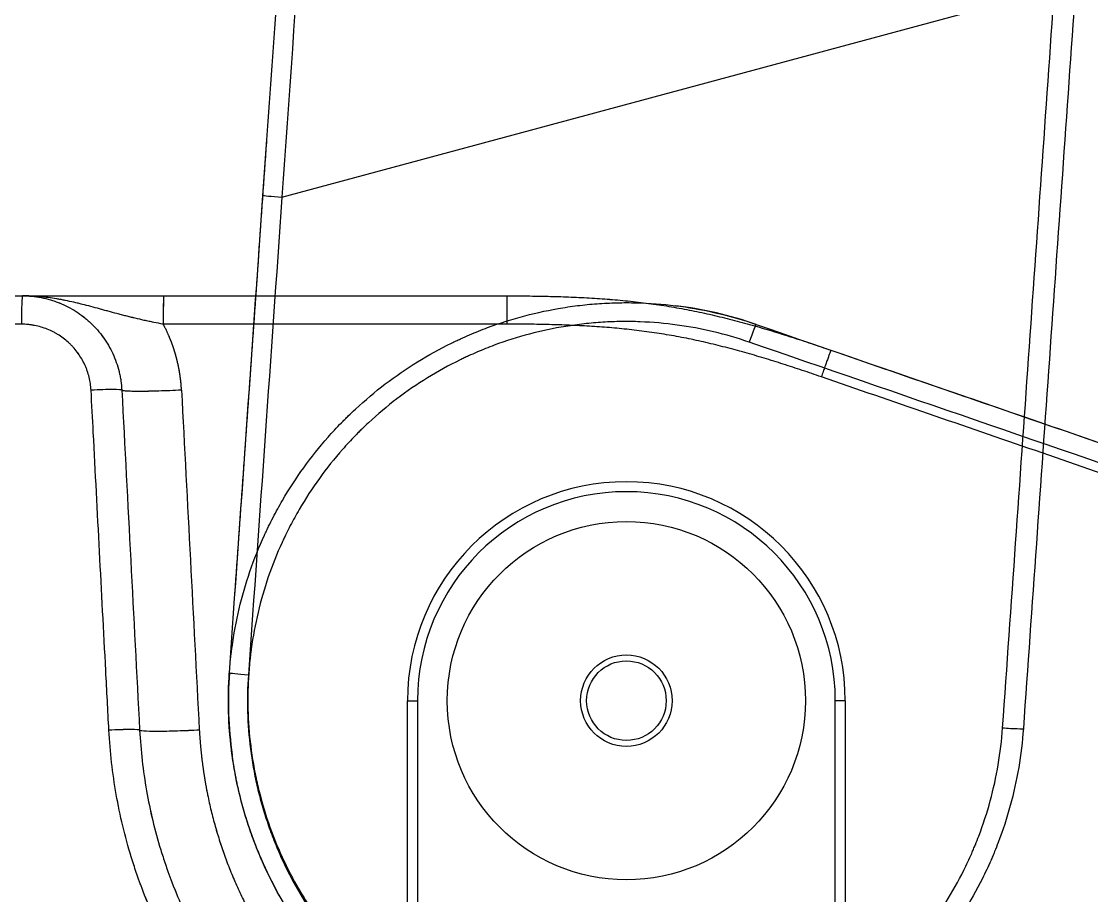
# Model space of a CAD drawing. Extents: x 2759 to 9191, y -64 to 2464.
# Drawn here: x 6748.7 to 6802.4, y 748.8 to 792.7 of the extents above; entities that cross this region are included whole.
import ezdxf

# ---------------------------------------------------------------- set-up
doc = ezdxf.new("R2010")
doc.units = 0
doc.header["$LTSCALE"] = 20
doc.header["$MEASUREMENT"] = 0
doc.linetypes.add('CENTER', pattern=[2, 1.25, -0.25, 0.25, -0.25])
doc.layers.get('0').update_dxf_attribs({"linetype": 'CONTINUOUS'})

# ---------------------------------------------------------------- blocks, each defined once
blk = doc.blocks.new('A$C28204321')
at = {"color": 7, "linetype": 'Continuous'}
blk.add_line((48.929, 104.833), (48.994, 64.615), dxfattribs=at)
blk.add_arc((20.011, 94.66), 20, 70.9749, 82.8394, dxfattribs=at)
for centre, major_axis, ratio, start_param, end_param in [((26.204, 112.622), (0.326, 0.945), 0.030299, 0, 1.5284), ((48.937, 104.784), (0.326, 0.945), 0.023743, 0, 1.526138), ((13.817, 76.698), (-0.326, -0.945), 0.033936, 4.671245, 6.283185)]:
    blk.add_ellipse(centre, major_axis=major_axis, ratio=ratio, start_param=start_param, end_param=end_param, dxfattribs=at)
for points, knots in [([(13.491, 75.752), (12.866, 75.968), (12.258, 76.212), (11.071, 76.757), (10.493, 77.057), (9.368, 77.714), (8.821, 78.07), (8.157, 78.551), (7.959, 78.698), (7.763, 78.848), (7.633, 78.95), (7.568, 79.001), (7.247, 79.259), (6.995, 79.471), (6.26, 80.122), (5.793, 80.578), (4.908, 81.533), (4.489, 82.031), (3.896, 82.81), (3.704, 83.076), (3.425, 83.482), (3.334, 83.618), (3.154, 83.894), (3.066, 84.034), (2.634, 84.735), (2.319, 85.309), (1.748, 86.481), (1.492, 87.079), (1.038, 88.3), (0.84, 88.922), (0.631, 89.716), (0.591, 89.876), (0.533, 90.116), (0.515, 90.197), (0.479, 90.357), (0.391, 90.76), (0.316, 91.163), (0.16, 92.132), (0.017, 93.427), (0, 94.73), (0.035, 95.71), (0.055, 96.037), (0.097, 96.528), (0.113, 96.692), (0.141, 96.938), (0.15, 97.02), (0.17, 97.184), (0.181, 97.266), (0.28, 97.999), (0.4, 98.642), (0.701, 99.91), (0.882, 100.536), (1.305, 101.769), (1.548, 102.377), (1.855, 103.05), (1.89, 103.125), (1.961, 103.274), (1.996, 103.349), (2.105, 103.571), (2.327, 104.013), (2.564, 104.444), (3.058, 105.291), (3.768, 106.384), (4.583, 107.404), (5.233, 108.141), (5.456, 108.381), (5.744, 108.677), (5.802, 108.735), (5.918, 108.852), (5.977, 108.91), (6.154, 109.083), (6.273, 109.197), (6.875, 109.756), (7.375, 110.177), (8.413, 110.967), (8.95, 111.336), (10.061, 112.022), (10.635, 112.339), (11.302, 112.665), (11.377, 112.701), (11.526, 112.771), (11.75, 112.876), (11.976, 112.976), (12.429, 113.17), (12.733, 113.292), (13.652, 113.633), (14.273, 113.83), (15.533, 114.163), (16.172, 114.299), (17.144, 114.456), (17.47, 114.501), (17.962, 114.555), (18.127, 114.572), (18.456, 114.6), (18.62, 114.612), (19.114, 114.643), (19.444, 114.655), (19.939, 114.661), (20.105, 114.66), (20.434, 114.656), (20.599, 114.652), (21.42, 114.621), (22.071, 114.564), (23.364, 114.388), (24.004, 114.268), (25.275, 113.966), (25.906, 113.783), (26.53, 113.568)], [0, 0, 0, 0, 0.03125, 0.03125, 0.0625, 0.0625, 0.09375, 0.09375, 0.101563, 0.105469, 0.105469, 0.109375, 0.109375, 0.125, 0.125, 0.15625, 0.15625, 0.1875, 0.1875, 0.203125, 0.203125, 0.210938, 0.210938, 0.21875, 0.21875, 0.25, 0.25, 0.28125, 0.28125, 0.3125, 0.3125, 0.320313, 0.320313, 0.324219, 0.324219, 0.328125, 0.34375, 0.34375, 0.375, 0.40625, 0.40625, 0.421875, 0.421875, 0.429688, 0.429688, 0.433594, 0.433594, 0.4375, 0.4375, 0.46875, 0.46875, 0.5, 0.5, 0.53125, 0.53125, 0.535156, 0.535156, 0.539063, 0.539063, 0.546875, 0.5625, 0.5625, 0.59375, 0.625, 0.625, 0.640625, 0.640625, 0.644531, 0.644531, 0.648438, 0.648438, 0.65625, 0.65625, 0.6875, 0.6875, 0.71875, 0.71875, 0.75, 0.75, 0.753906, 0.753906, 0.757813, 0.765625, 0.765625, 0.78125, 0.78125, 0.8125, 0.8125, 0.84375, 0.84375, 0.859375, 0.859375, 0.867188, 0.867188, 0.875, 0.875, 0.890625, 0.890625, 0.898437, 0.898437, 0.90625, 0.90625, 0.9375, 0.9375, 0.96875, 0.96875, 1, 1, 1, 1]), ([(26.189, 112.672), (25.596, 112.877), (24.997, 113.05), (23.789, 113.338), (23.18, 113.451), (21.953, 113.619), (21.334, 113.673), (20.553, 113.702), (20.397, 113.706), (20.084, 113.71), (19.927, 113.71), (19.456, 113.705), (19.143, 113.693), (18.673, 113.665), (18.517, 113.653), (18.204, 113.626), (18.048, 113.611), (17.58, 113.559), (17.27, 113.516), (16.347, 113.367), (15.74, 113.238), (14.542, 112.922), (13.952, 112.735), (13.078, 112.41), (12.789, 112.295), (12.359, 112.11), (12.145, 112.015), (11.932, 111.916), (11.79, 111.849), (11.719, 111.815), (11.085, 111.505), (10.539, 111.204), (9.484, 110.553), (8.973, 110.202), (7.987, 109.452), (7.512, 109.052), (6.94, 108.52), (6.826, 108.412), (6.658, 108.248), (6.602, 108.193), (6.491, 108.082), (6.216, 107.803), (5.951, 107.517), (5.333, 106.817), (4.559, 105.849), (3.883, 104.81), (3.414, 104.005), (3.263, 103.732), (3.048, 103.316), (2.977, 103.176), (2.874, 102.965), (2.84, 102.894), (2.773, 102.752), (2.74, 102.681), (2.447, 102.041), (2.217, 101.464), (1.815, 100.292), (1.642, 99.698), (1.356, 98.493), (1.242, 97.882), (1.148, 97.185), (1.138, 97.107), (1.119, 96.952), (1.109, 96.874), (1.084, 96.64), (1.068, 96.485), (1.028, 96.018), (1.01, 95.707), (0.976, 94.776), (0.992, 93.538), (1.128, 92.307), (1.276, 91.387), (1.333, 91.08), (1.414, 90.698), (1.431, 90.622), (1.466, 90.469), (1.483, 90.392), (1.538, 90.164), (1.576, 90.012), (1.775, 89.258), (1.963, 88.666), (2.394, 87.507), (2.638, 86.939), (3.181, 85.825), (3.481, 85.28), (3.891, 84.614), (3.975, 84.482), (4.146, 84.219), (4.406, 83.83), (4.68, 83.452), (5.243, 82.712), (5.642, 82.238), (6.483, 81.332), (6.927, 80.899), (7.626, 80.28), (7.864, 80.079), (8.17, 79.834), (8.232, 79.785), (8.355, 79.689), (8.541, 79.545), (8.729, 79.406), (9.361, 78.949), (9.881, 78.611), (10.95, 77.987), (11.499, 77.702), (12.626, 77.185), (13.205, 76.952), (13.798, 76.748)], [0, 0, 0, 0, 0.03125, 0.03125, 0.0625, 0.0625, 0.09375, 0.09375, 0.101562, 0.101562, 0.109375, 0.109375, 0.125, 0.125, 0.132812, 0.132812, 0.140625, 0.140625, 0.15625, 0.15625, 0.1875, 0.1875, 0.21875, 0.21875, 0.234375, 0.234375, 0.242187, 0.246094, 0.246094, 0.25, 0.25, 0.28125, 0.28125, 0.3125, 0.3125, 0.34375, 0.34375, 0.351562, 0.351562, 0.355469, 0.355469, 0.359375, 0.375, 0.375, 0.40625, 0.4375, 0.4375, 0.453125, 0.453125, 0.460937, 0.460937, 0.464844, 0.464844, 0.46875, 0.46875, 0.5, 0.5, 0.53125, 0.53125, 0.5625, 0.5625, 0.566406, 0.566406, 0.570312, 0.570312, 0.578125, 0.578125, 0.59375, 0.59375, 0.625, 0.65625, 0.65625, 0.671875, 0.671875, 0.675781, 0.675781, 0.679688, 0.679688, 0.6875, 0.6875, 0.71875, 0.71875, 0.75, 0.75, 0.78125, 0.78125, 0.789063, 0.789063, 0.796875, 0.8125, 0.8125, 0.84375, 0.84375, 0.875, 0.875, 0.890625, 0.890625, 0.894531, 0.894531, 0.898438, 0.90625, 0.90625, 0.9375, 0.9375, 0.96875, 0.96875, 1, 1, 1, 1]), ([(30.293, 112.269), (33.879, 111.032), (37.465, 109.796), (44.636, 107.323), (48.222, 106.087), (51.807, 104.85)], [0, 0, 0, 0, 0.5, 0.5, 1, 1, 1, 1]), ([(49.263, 105.729), (58.672, 102.485), (68.082, 99.24), (82.197, 94.373), (86.902, 92.75), (96.312, 89.505), (101.018, 87.883), (110.428, 84.638), (119.839, 81.393), (129.25, 78.148), (138.661, 74.903), (143.366, 73.28), (150.424, 70.847), (152.777, 70.035), (157.483, 68.413), (159.836, 67.601), (162.189, 66.79)], [0, 0, 0, 0, 0.25, 0.25, 0.375, 0.375, 0.5, 0.5, 0.625, 0.75, 0.75, 0.875, 0.875, 0.9375, 0.9375, 1, 1, 1, 1]), ([(161.877, 65.896), (159.524, 66.707), (157.17, 67.518), (152.463, 69.14), (150.11, 69.951), (143.05, 72.384), (138.344, 74.007), (128.931, 77.252), (124.225, 78.874), (114.812, 82.12), (110.106, 83.742), (100.694, 86.987), (95.988, 88.61), (86.575, 91.855), (81.869, 93.478), (67.752, 98.345), (58.34, 101.59), (48.929, 104.833)], [0, 0, 0, 0, 0.0625, 0.0625, 0.125, 0.125, 0.25, 0.25, 0.375, 0.375, 0.5, 0.5, 0.625, 0.625, 0.75, 0.75, 1, 1, 1, 1]), ([(13.798, 76.748), (16.731, 75.737), (19.663, 74.726), (25.529, 72.704), (28.462, 71.693), (37.261, 68.66), (43.128, 66.638), (48.994, 64.615)], [0, 0, 0, 0, 0.25, 0.25, 0.5, 0.5, 1, 1, 1, 1]), ([(48.676, 63.62), (42.811, 65.642), (36.947, 67.665), (28.15, 70.698), (25.218, 71.709), (19.354, 73.731), (16.423, 74.742), (13.491, 75.752)], [0, 0, 0, 0, 0.5, 0.5, 0.75, 0.75, 1, 1, 1, 1])]:
    blk.add_open_spline(points, degree=3, knots=knots, dxfattribs=at)
for points in [[(26.53, 113.568), (34.107, 110.955), (41.685, 108.342), (49.263, 105.729)], [(48.929, 104.833), (41.348, 107.447), (33.769, 110.059), (26.189, 112.672)]]:
    blk.add_open_spline(points, degree=3, dxfattribs=at)
blk = doc.blocks.new('A$Cbce1e725')
at = {"color": 7, "linetype": 'Continuous'}
for p, q in [((82.942, 155.844), (94.66, 155.844)), ((94.66, 155.844), (94.66, 155.344)), ((94.66, 155.344), (74.853, 155.344)), ((73.508, 134.344), (94.66, 134.344)), ((94.66, 133.844), (94.66, 134.344)), ((94.66, 133.844), (82.903, 133.844))]:
    blk.add_line(p, q, dxfattribs=at)
for radius in [9, 2.3, 2]:
    blk.add_circle((94.66, 144.844), radius, dxfattribs=at)
for radius in [11, 10.5]:
    blk.add_arc((94.66, 144.844), radius, 270, 90, dxfattribs=at)
for centre, major_axis, ratio, end_param in [((113.5, 175.195), (-1.5, 0), 0.035362, 4.662398), ((110.183, 171.7), (-0.079, 1.498), 0.051545, 4.74148), ((93.099, 170.804), (-0.079, 1.498), 0.0515, 4.74061)]:
    blk.add_ellipse(centre, major_axis=major_axis, ratio=ratio, start_param=3.141593, end_param=end_param, dxfattribs=at)
for points, knots in [([(113.575, 175.248), (113.575, 180.029), (113.575, 184.808), (113.575, 191.974), (113.575, 194.362), (113.575, 199.136), (113.575, 201.522), (113.575, 203.907)], [0, 0, 0, 0, 0.5, 0.5, 0.75, 0.75, 1, 1, 1, 1]), ([(115, 203.791), (115, 201.411), (115, 199.03), (115, 194.267), (115, 191.884), (115, 184.734), (115, 179.965), (115, 175.195)], [0, 0, 0, 0, 0.25, 0.25, 0.5, 0.5, 1, 1, 1, 1]), ([(110.258, 171.747), (110.37, 171.753), (110.48, 171.764), (110.699, 171.797), (110.915, 171.84), (111.127, 171.903), (111.284, 171.958), (111.336, 171.977), (111.413, 172.009), (111.439, 172.02), (111.49, 172.042), (111.617, 172.099), (111.838, 172.213), (112.115, 172.393), (112.289, 172.531), (112.394, 172.622), (112.415, 172.641), (112.456, 172.678), (112.517, 172.736), (112.575, 172.795), (112.69, 172.915), (112.833, 173.082), (112.961, 173.262), (113.051, 173.402), (113.08, 173.449), (113.121, 173.522), (113.135, 173.546), (113.162, 173.595), (113.227, 173.718), (113.33, 173.945), (113.438, 174.258), (113.49, 174.473), (113.522, 174.637), (113.531, 174.692), (113.547, 174.803), (113.554, 174.858), (113.57, 175.025), (113.575, 175.136), (113.575, 175.248)], [0, 0, 0, 0, 0.0625, 0.0625, 0.125, 0.1875, 0.1875, 0.21875, 0.21875, 0.234375, 0.234375, 0.25, 0.3125, 0.375, 0.4375, 0.4375, 0.453125, 0.453125, 0.46875, 0.5, 0.5, 0.5625, 0.625, 0.625, 0.65625, 0.65625, 0.671875, 0.671875, 0.6875, 0.75, 0.8125, 0.875, 0.875, 0.90625, 0.90625, 0.9375, 0.9375, 1, 1, 1, 1]), ([(115, 175.195), (115, 175.035), (114.992, 174.877), (114.962, 174.563), (114.918, 174.251), (114.844, 173.945), (114.777, 173.717), (114.753, 173.641), (114.714, 173.528), (114.701, 173.49), (114.673, 173.416), (114.659, 173.379), (114.585, 173.195), (114.454, 172.907), (114.298, 172.635), (114.128, 172.369), (114.036, 172.24), (113.914, 172.083), (113.889, 172.052), (113.838, 171.99), (113.762, 171.899), (113.682, 171.811), (113.519, 171.639), (113.292, 171.422), (113.045, 171.226), (112.852, 171.087), (112.787, 171.043), (112.687, 170.978), (112.653, 170.957), (112.585, 170.915), (112.551, 170.894), (112.379, 170.794), (112.099, 170.649), (111.808, 170.53), (111.511, 170.426), (111.359, 170.381), (111.128, 170.323), (111.05, 170.306), (110.894, 170.275), (110.815, 170.261), (110.579, 170.226), (110.421, 170.21), (110.262, 170.202)], [0, 0, 0, 0, 0.0625, 0.0625, 0.125, 0.1875, 0.1875, 0.21875, 0.21875, 0.234375, 0.234375, 0.25, 0.25, 0.3125, 0.375, 0.375, 0.4375, 0.4375, 0.453125, 0.453125, 0.46875, 0.5, 0.5, 0.5625, 0.625, 0.625, 0.65625, 0.65625, 0.671875, 0.671875, 0.6875, 0.6875, 0.75, 0.8125, 0.8125, 0.875, 0.875, 0.90625, 0.90625, 0.9375, 0.9375, 1, 1, 1, 1]), ([(113.576, 168.118), (113.606, 168.28), (113.637, 168.44), (113.686, 168.678), (113.702, 168.757), (113.736, 168.914), (113.753, 168.993), (113.804, 169.227), (113.84, 169.382), (113.895, 169.613), (113.914, 169.69), (113.951, 169.843), (113.97, 169.92), (114.009, 170.071), (114.028, 170.146), (114.067, 170.296), (114.087, 170.371), (114.146, 170.593), (114.186, 170.74), (114.246, 170.959), (114.266, 171.032), (114.307, 171.177), (114.327, 171.249), (114.386, 171.466), (114.425, 171.61), (114.501, 171.898), (114.538, 172.041), (114.592, 172.256), (114.61, 172.327), (114.644, 172.47), (114.66, 172.542), (114.709, 172.756), (114.74, 172.899), (114.783, 173.114), (114.796, 173.185), (114.823, 173.329), (114.836, 173.4), (114.872, 173.615), (114.893, 173.759), (114.931, 174.045), (114.947, 174.189), (114.973, 174.476), (114.983, 174.619), (114.993, 174.836), (114.996, 174.908), (114.998, 175.016), (114.999, 175.052), (115, 175.107), (115, 175.125), (115, 175.152), (115, 175.161), (115, 175.175), (115, 175.179), (115, 175.184), (115, 175.185), (115, 175.185), (115, 175.186), (115, 175.186), (115, 175.188), (115, 175.189), (115, 175.193), (115, 175.195), (115, 175.197)], [0, 0, 0, 0, 0.0625, 0.0625, 0.09375, 0.09375, 0.125, 0.125, 0.1875, 0.1875, 0.21875, 0.21875, 0.25, 0.25, 0.28125, 0.28125, 0.3125, 0.3125, 0.375, 0.375, 0.40625, 0.40625, 0.4375, 0.4375, 0.5, 0.5, 0.5625, 0.5625, 0.59375, 0.59375, 0.625, 0.625, 0.6875, 0.6875, 0.71875, 0.71875, 0.75, 0.75, 0.8125, 0.8125, 0.875, 0.875, 0.9375, 0.9375, 0.96875, 0.96875, 0.984375, 0.984375, 0.992188, 0.992188, 0.996094, 0.996094, 0.998047, 0.998047, 0.998169, 0.998169, 0.998291, 0.998291, 0.998535, 0.999023, 0.999023, 1, 1, 1, 1]), ([(115, 175.197), (115, 175.195), (115, 175.194), (115, 175.192), (115, 175.191), (115, 175.19), (115, 175.19), (115, 175.19), (115, 175.189), (115, 175.189), (115, 175.188), (115, 175.188), (115, 175.183), (115, 175.179), (115, 175.168), (115, 175.161), (115, 175.139), (115, 175.124), (115, 175.08), (115, 175.05), (115, 174.962), (115, 174.903), (115, 174.725), (115, 174.606), (115, 174.364), (115, 174.242), (115, 173.994), (115, 173.868), (115, 173.612), (115, 173.481), (115, 173.217), (115, 173.082), (115, 172.876), (115, 172.807), (115, 172.667), (115, 172.597), (115, 172.383), (115, 172.239), (115, 171.946), (115, 171.797), (115, 171.494), (115, 171.34), (115, 171.026), (115, 170.867), (115, 170.622), (115, 170.499), (115, 170.373), (115, 170.289), (115, 170.247), (115, 170.036), (115, 169.866), (115, 169.523), (115, 169.35), (115, 169.002), (115, 168.826), (115, 168.473), (115, 168.294), (115, 168.115)], [0, 0, 0, 0, 0.000977, 0.000977, 0.001465, 0.001587, 0.001587, 0.001617, 0.001617, 0.001648, 0.001709, 0.001953, 0.001953, 0.003906, 0.003906, 0.007812, 0.007812, 0.015625, 0.015625, 0.03125, 0.03125, 0.0625, 0.0625, 0.125, 0.125, 0.1875, 0.1875, 0.25, 0.25, 0.3125, 0.3125, 0.375, 0.375, 0.40625, 0.40625, 0.4375, 0.4375, 0.5, 0.5, 0.5625, 0.5625, 0.625, 0.625, 0.6875, 0.6875, 0.71875, 0.734375, 0.734375, 0.75, 0.75, 0.8125, 0.8125, 0.875, 0.875, 0.9375, 0.9375, 1, 1, 1, 1]), ([(93.173, 170.851), (94.171, 170.903), (95.168, 170.955), (100.155, 171.217), (104.144, 171.426), (108.841, 171.673), (109.55, 171.71), (110.258, 171.747)], [0, 0, 0, 0, 0.175122, 0.175122, 0.875608, 0.875608, 1, 1, 1, 1]), ([(71.84, 158.011), (72.12, 158.478), (72.413, 158.935), (73.025, 159.826), (73.662, 160.695), (74.692, 161.936), (75.795, 163.112), (76.581, 163.853), (77.19, 164.393), (77.396, 164.57), (77.657, 164.788), (77.71, 164.832), (77.815, 164.918), (77.973, 165.047), (78.132, 165.173), (78.666, 165.591), (79.537, 166.231), (80.893, 167.105), (82.298, 167.894), (83.267, 168.363), (84.253, 168.803), (84.755, 169.009), (85.328, 169.225), (85.392, 169.248), (85.52, 169.295), (85.712, 169.365), (86.16, 169.521), (86.547, 169.646), (87.323, 169.884), (88.364, 170.168), (89.946, 170.498), (91.014, 170.654), (92.088, 170.777), (92.629, 170.822), (93.173, 170.851)], [0, 0, 0, 0, 0.0625, 0.0625, 0.125, 0.1875, 0.25, 0.3125, 0.3125, 0.34375, 0.34375, 0.351563, 0.351563, 0.359375, 0.375, 0.375, 0.4375, 0.5, 0.5625, 0.625, 0.625, 0.6875, 0.6875, 0.695312, 0.695312, 0.703125, 0.71875, 0.75, 0.75, 0.8125, 0.875, 0.9375, 0.9375, 1, 1, 1, 1]), ([(110.264, 167.203), (110.253, 167.398), (110.244, 167.594), (110.228, 167.979), (110.221, 168.167), (110.21, 168.529), (110.206, 168.703), (110.2, 169.029), (110.198, 169.181), (110.198, 169.459), (110.199, 169.584), (110.205, 169.803), (110.209, 169.896), (110.22, 170.046), (110.227, 170.104), (110.243, 170.181), (110.252, 170.201), (110.262, 170.202)], [0, 0, 0, 0, 0.125, 0.125, 0.25, 0.25, 0.375, 0.375, 0.5, 0.5, 0.625, 0.625, 0.75, 0.75, 0.875, 0.875, 1, 1, 1, 1]), ([(93.177, 169.306), (92.664, 169.279), (92.154, 169.237), (91.14, 169.121), (90.133, 168.975), (88.641, 168.664), (87.659, 168.396), (86.927, 168.172), (86.563, 168.054), (86.139, 167.907), (85.959, 167.842), (85.838, 167.798), (85.778, 167.775), (85.237, 167.573), (84.764, 167.379), (83.834, 166.964), (82.92, 166.522), (81.594, 165.779), (80.315, 164.955), (79.493, 164.353), (78.989, 163.959), (78.889, 163.88), (78.69, 163.719), (78.59, 163.637), (78.294, 163.391), (78.1, 163.224), (77.526, 162.715), (76.784, 162.017), (75.742, 160.908), (74.771, 159.739), (74.17, 158.919), (73.592, 158.079), (73.315, 157.648), (73.051, 157.208)], [0, 0, 0, 0, 0.0625, 0.0625, 0.125, 0.1875, 0.25, 0.25, 0.28125, 0.296875, 0.304687, 0.304687, 0.3125, 0.3125, 0.375, 0.375, 0.4375, 0.5, 0.5625, 0.625, 0.625, 0.640625, 0.640625, 0.65625, 0.65625, 0.6875, 0.6875, 0.75, 0.8125, 0.875, 0.9375, 0.9375, 1, 1, 1, 1]), ([(110.264, 167.203), (110.278, 167.203), (110.308, 167.205), (110.351, 167.207), (110.395, 167.21), (110.438, 167.213), (110.482, 167.216), (110.525, 167.22), (110.568, 167.223), (110.611, 167.227), (110.653, 167.232), (110.696, 167.236), (110.738, 167.241), (110.78, 167.245), (110.822, 167.25), (110.864, 167.256), (110.905, 167.261), (110.947, 167.267), (110.988, 167.272), (111.029, 167.278), (111.07, 167.285), (111.11, 167.291), (111.151, 167.298), (111.191, 167.304), (111.231, 167.311), (111.271, 167.319), (111.311, 167.326), (111.351, 167.333), (111.39, 167.341), (111.429, 167.349), (111.468, 167.357), (111.507, 167.365), (111.546, 167.374), (111.584, 167.382), (111.623, 167.391), (111.661, 167.399), (111.699, 167.408), (111.736, 167.418), (111.774, 167.427), (111.811, 167.436), (111.849, 167.446), (111.886, 167.456), (111.922, 167.465), (111.959, 167.475), (111.995, 167.485), (112.032, 167.496), (112.068, 167.506), (112.103, 167.516), (112.139, 167.527), (112.175, 167.538), (112.21, 167.549), (112.245, 167.56), (112.28, 167.571), (112.314, 167.582), (112.349, 167.593), (112.383, 167.605), (112.417, 167.616), (112.451, 167.628), (112.485, 167.639), (112.519, 167.651), (112.552, 167.663), (112.585, 167.675), (112.618, 167.687), (112.651, 167.699), (112.684, 167.712), (112.716, 167.724), (112.748, 167.737), (112.774, 167.747), (112.796, 167.755), (112.815, 167.763), (112.838, 167.772), (112.867, 167.784), (112.9, 167.798), (112.939, 167.814), (112.982, 167.833), (113.03, 167.853), (113.082, 167.877), (113.14, 167.903), (113.202, 167.931), (113.268, 167.963), (113.339, 167.997), (113.414, 168.034), (113.494, 168.075), (113.548, 168.103), (113.576, 168.118)], [0, 0, 0, 0, 0.012706, 0.025369, 0.037989, 0.050565, 0.063098, 0.075587, 0.088033, 0.100436, 0.112796, 0.125113, 0.137387, 0.149618, 0.161805, 0.17395, 0.186052, 0.198111, 0.210128, 0.222101, 0.234032, 0.24592, 0.257765, 0.269567, 0.281327, 0.293044, 0.304718, 0.316349, 0.327938, 0.339485, 0.350988, 0.362449, 0.373867, 0.385243, 0.396576, 0.407866, 0.419114, 0.430319, 0.441482, 0.452601, 0.463679, 0.474713, 0.485705, 0.496654, 0.507561, 0.518425, 0.529246, 0.540025, 0.550761, 0.561454, 0.572105, 0.582712, 0.593277, 0.6038, 0.61428, 0.624717, 0.635111, 0.645462, 0.655771, 0.666037, 0.67626, 0.68644, 0.696578, 0.706673, 0.716725, 0.726734, 0.7367, 0.746623, 0.75094, 0.756792, 0.764181, 0.773106, 0.783567, 0.795565, 0.809098, 0.824168, 0.840774, 0.858915, 0.878592, 0.899804, 0.922552, 0.946834, 0.97265, 1, 1, 1, 1]), ([(115, 168.114), (115, 168.115), (114.991, 168.115), (114.955, 168.115), (114.928, 168.115), (114.858, 168.115), (114.814, 168.115), (114.712, 168.115), (114.653, 168.115), (114.522, 168.116), (114.45, 168.116), (114.296, 168.116), (114.214, 168.116), (114.041, 168.116), (113.951, 168.116), (113.767, 168.116), (113.672, 168.116), (113.577, 168.116)], [0, 0, 0, 0, 0.125, 0.125, 0.25, 0.25, 0.375, 0.375, 0.5, 0.5, 0.625, 0.625, 0.75, 0.75, 0.875, 0.875, 1, 1, 1, 1]), ([(110.264, 167.203), (107.422, 167.053), (101.727, 166.754), (96.032, 166.456), (93.179, 166.306)], [0, 0, 0, 0, 0.498903, 1, 1, 1, 1]), ([(93.179, 166.306), (93.155, 166.304), (93.106, 166.302), (93.034, 166.297), (92.961, 166.293), (92.889, 166.288), (92.817, 166.283), (92.745, 166.277), (92.673, 166.272), (92.601, 166.266), (92.529, 166.26), (92.457, 166.254), (92.385, 166.248), (92.314, 166.241), (92.242, 166.234), (92.171, 166.227), (92.099, 166.22), (92.028, 166.213), (91.957, 166.205), (91.886, 166.197), (91.815, 166.189), (91.744, 166.181), (91.673, 166.172), (91.602, 166.163), (91.531, 166.155), (91.46, 166.145), (91.39, 166.136), (91.319, 166.126), (91.249, 166.117), (91.178, 166.107), (91.108, 166.096), (91.038, 166.086), (90.968, 166.075), (90.898, 166.064), (90.828, 166.053), (90.758, 166.042), (90.688, 166.03), (90.618, 166.019), (90.548, 166.007), (90.479, 165.995), (90.409, 165.982), (90.34, 165.97), (90.271, 165.957), (90.201, 165.944), (90.132, 165.931), (90.063, 165.917), (89.994, 165.903), (89.683, 165.841), (89.132, 165.718), (88.347, 165.513), (87.57, 165.277), (86.8, 165.013), (86.04, 164.72), (85.291, 164.399), (84.554, 164.05), (83.75, 163.633), (82.886, 163.136), (81.973, 162.549), (81.163, 161.97), (80.451, 161.412), (79.829, 160.887), (79.227, 160.339), (78.645, 159.768), (78.084, 159.176), (77.545, 158.564), (77.03, 157.933), (76.673, 157.461), (76.457, 157.162), (76.373, 157.045), (76.29, 156.927), (76.208, 156.809), (76.127, 156.69), (76.046, 156.57), (75.966, 156.45), (75.887, 156.33), (75.809, 156.209), (75.732, 156.088), (75.656, 155.966), (75.605, 155.885), (75.58, 155.844)], [0, 0, 0, 0, 0.003412, 0.006821, 0.010227, 0.01363, 0.01703, 0.020427, 0.023821, 0.027212, 0.030601, 0.033986, 0.037369, 0.040748, 0.044125, 0.0475, 0.050871, 0.05424, 0.057607, 0.06097, 0.064332, 0.06769, 0.071047, 0.0744, 0.077752, 0.0811, 0.084447, 0.087791, 0.091133, 0.094473, 0.09781, 0.101145, 0.104478, 0.107809, 0.111138, 0.114465, 0.11779, 0.121112, 0.124433, 0.127752, 0.131069, 0.134384, 0.137697, 0.141009, 0.144318, 0.147626, 0.150933, 0.154237, 0.192347, 0.230438, 0.268563, 0.306777, 0.345068, 0.383323, 0.421594, 0.459933, 0.510938, 0.561875, 0.612871, 0.651116, 0.689316, 0.727523, 0.765792, 0.804097, 0.842347, 0.880594, 0.91889, 0.925666, 0.932438, 0.939206, 0.945971, 0.952733, 0.959492, 0.966248, 0.973002, 0.979754, 0.986504, 0.993252, 1, 1, 1, 1]), ([(110.93, 135.046), (111.04, 135.364), (111.257, 136.001), (111.466, 136.64), (111.671, 137.28), (111.771, 137.601), (111.966, 138.245), (112.061, 138.568), (112.197, 139.054), (112.242, 139.216), (112.33, 139.541), (112.373, 139.703), (112.499, 140.192), (112.579, 140.518), (112.731, 141.173), (112.802, 141.501), (112.933, 142.16), (113.054, 142.821), (113.155, 143.486), (113.223, 143.987), (113.244, 144.154), (113.284, 144.488), (113.303, 144.655), (113.356, 145.156), (113.386, 145.491), (113.439, 146.16), (113.462, 146.495), (113.5, 147.166), (113.516, 147.501), (113.541, 148.172), (113.551, 148.508), (113.566, 149.179), (113.576, 149.851), (113.578, 150.523), (113.578, 150.859)], [0, 0, 0, 0, 0.0625, 0.125, 0.125, 0.1875, 0.1875, 0.25, 0.25, 0.28125, 0.28125, 0.3125, 0.3125, 0.375, 0.375, 0.4375, 0.4375, 0.5, 0.5625, 0.5625, 0.59375, 0.59375, 0.625, 0.625, 0.6875, 0.6875, 0.75, 0.75, 0.8125, 0.8125, 0.875, 0.875, 0.9375, 1, 1, 1, 1]), ([(115, 150.86), (115, 150.514), (114.997, 149.821), (114.987, 149.128), (114.971, 148.436), (114.961, 148.09), (114.934, 147.399), (114.918, 147.053), (114.877, 146.362), (114.854, 146.017), (114.799, 145.327), (114.767, 144.982), (114.712, 144.465), (114.693, 144.293), (114.651, 143.949), (114.629, 143.777), (114.559, 143.261), (114.507, 142.918), (114.392, 142.235), (114.33, 141.894), (114.195, 141.215), (114.122, 140.877), (113.966, 140.202), (113.884, 139.865), (113.754, 139.362), (113.71, 139.194), (113.62, 138.859), (113.574, 138.692), (113.433, 138.191), (113.336, 137.858), (113.136, 137.195), (113.032, 136.864), (112.821, 136.204), (112.605, 135.545), (112.382, 134.889), (112.269, 134.561)], [0, 0, 0, 0, 0.0625, 0.125, 0.125, 0.1875, 0.1875, 0.25, 0.25, 0.3125, 0.3125, 0.375, 0.375, 0.40625, 0.40625, 0.4375, 0.4375, 0.5, 0.5, 0.5625, 0.5625, 0.625, 0.625, 0.6875, 0.6875, 0.71875, 0.71875, 0.75, 0.75, 0.8125, 0.8125, 0.875, 0.875, 0.9375, 1, 1, 1, 1]), ([(115, 150.86), (115, 150.86), (114.991, 150.86), (114.955, 150.86), (114.928, 150.86), (114.858, 150.86), (114.815, 150.86), (114.712, 150.86), (114.653, 150.86), (114.523, 150.86), (114.451, 150.86), (114.297, 150.859), (114.214, 150.859), (114.042, 150.859), (113.952, 150.859), (113.767, 150.859), (113.673, 150.859), (113.578, 150.859)], [0, 0, 0, 0, 0.125, 0.125, 0.25, 0.25, 0.375, 0.375, 0.5, 0.5, 0.625, 0.625, 0.75, 0.75, 0.875, 0.875, 1, 1, 1, 1]), ([(103.514, 113.525), (104.75, 117.112), (105.986, 120.699), (108.458, 127.872), (109.694, 131.459), (110.93, 135.046)], [0, 0, 0, 0, 0.5, 0.5, 1, 1, 1, 1]), ([(112.269, 134.561), (112.269, 134.562), (112.261, 134.567), (112.228, 134.581), (112.203, 134.591), (112.137, 134.616), (112.097, 134.632), (112, 134.667), (111.945, 134.687), (111.822, 134.732), (111.754, 134.756), (111.609, 134.808), (111.531, 134.836), (111.368, 134.893), (111.283, 134.923), (111.109, 134.984), (111.02, 135.015), (110.93, 135.046)], [0, 0, 0, 0, 0.125, 0.125, 0.25, 0.25, 0.375, 0.375, 0.5, 0.5, 0.625, 0.625, 0.75, 0.75, 0.875, 0.875, 1, 1, 1, 1]), ([(112.269, 134.561), (111.032, 130.975), (109.796, 127.39), (107.323, 120.218), (106.087, 116.633), (104.85, 113.047)], [0, 0, 0, 0, 0.5, 0.5, 1, 1, 1, 1])]:
    blk.add_open_spline(points, degree=3, knots=knots, dxfattribs=at)
for points in [[(110.262, 170.202), (104.567, 169.903), (98.872, 169.605), (93.177, 169.306)], [(93.179, 166.306), (93.16, 166.659), (93.127, 167.421), (93.107, 168.487), (93.126, 169.176), (93.159, 169.305), (93.177, 169.306)], [(113.578, 150.859), (113.578, 156.612), (113.578, 162.364), (113.577, 168.116)], [(115, 168.115), (115, 162.363), (115, 156.612), (115, 150.86)]]:
    blk.add_open_spline(points, degree=3, dxfattribs=at)
blk = doc.blocks.new('A$C8fdb0f02')
at = {"color": 7, "linetype": 'Continuous'}
blk.add_arc((204.059, 94.662), 20, 70.9749, 82.8394, dxfattribs=at)
for centre, major_axis, ratio, start_param, end_param in [((173.708, 113.502), (0, -1.5), 0.035362, 3.141593, 4.662398), ((210.253, 112.624), (0.326, 0.945), 0.030299, 0, 1.5284), ((177.203, 110.185), (-1.498, -0.079), 0.051545, 3.141593, 4.74148), ((178.099, 93.1), (-1.498, -0.079), 0.0515, 3.141593, 4.74061)]:
    blk.add_ellipse(centre, major_axis=major_axis, ratio=ratio, start_param=start_param, end_param=end_param, dxfattribs=at)
for points, knots in [([(145.112, 115.002), (147.492, 115.002), (149.873, 115.002), (154.636, 115.002), (157.019, 115.002), (164.169, 115.002), (168.938, 115.002), (173.708, 115.002)], [0, 0, 0, 0, 0.25, 0.25, 0.5, 0.5, 1, 1, 1, 1]), ([(173.707, 115.002), (173.708, 115.002), (173.709, 115.002), (173.711, 115.002), (173.712, 115.002), (173.713, 115.002), (173.713, 115.002), (173.714, 115.002), (173.714, 115.002), (173.714, 115.002), (173.715, 115.002), (173.715, 115.002), (173.72, 115.002), (173.724, 115.002), (173.735, 115.002), (173.742, 115.002), (173.765, 115.002), (173.779, 115.002), (173.823, 115.002), (173.853, 115.002), (173.941, 115.002), (174, 115.002), (174.178, 115.002), (174.297, 115.002), (174.539, 115.002), (174.661, 115.002), (174.909, 115.002), (175.035, 115.002), (175.292, 115.002), (175.422, 115.002), (175.687, 115.002), (175.821, 115.002), (176.027, 115.002), (176.096, 115.002), (176.236, 115.002), (176.307, 115.002), (176.52, 115.002), (176.664, 115.002), (176.957, 115.002), (177.106, 115.002), (177.409, 115.002), (177.563, 115.002), (177.877, 115.002), (178.037, 115.002), (178.281, 115.002), (178.404, 115.002), (178.53, 115.002), (178.614, 115.002), (178.656, 115.002), (178.867, 115.002), (179.037, 115.002), (179.38, 115.002), (179.553, 115.002), (179.901, 115.002), (180.077, 115.002), (180.43, 115.002), (180.609, 115.002), (180.789, 115.002)], [0, 0, 0, 0, 0.000977, 0.000977, 0.001465, 0.001587, 0.001587, 0.001617, 0.001617, 0.001648, 0.001709, 0.001953, 0.001953, 0.003906, 0.003906, 0.007812, 0.007812, 0.015625, 0.015625, 0.03125, 0.03125, 0.0625, 0.0625, 0.125, 0.125, 0.1875, 0.1875, 0.25, 0.25, 0.3125, 0.3125, 0.375, 0.375, 0.40625, 0.40625, 0.4375, 0.4375, 0.5, 0.5, 0.5625, 0.5625, 0.625, 0.625, 0.6875, 0.6875, 0.71875, 0.734375, 0.734375, 0.75, 0.75, 0.8125, 0.8125, 0.875, 0.875, 0.9375, 0.9375, 1, 1, 1, 1]), ([(180.785, 113.578), (180.624, 113.608), (180.464, 113.639), (180.226, 113.687), (180.146, 113.704), (179.989, 113.737), (179.911, 113.754), (179.676, 113.806), (179.521, 113.841), (179.29, 113.896), (179.213, 113.915), (179.06, 113.953), (178.984, 113.972), (178.832, 114.01), (178.757, 114.03), (178.607, 114.069), (178.533, 114.088), (178.31, 114.148), (178.163, 114.188), (177.944, 114.248), (177.871, 114.268), (177.726, 114.308), (177.654, 114.328), (177.437, 114.388), (177.293, 114.427), (177.006, 114.503), (176.862, 114.54), (176.647, 114.594), (176.576, 114.611), (176.433, 114.645), (176.361, 114.662), (176.147, 114.711), (176.004, 114.741), (175.789, 114.784), (175.718, 114.798), (175.575, 114.825), (175.503, 114.837), (175.288, 114.873), (175.145, 114.895), (174.858, 114.932), (174.715, 114.948), (174.427, 114.974), (174.284, 114.984), (174.067, 114.995), (173.995, 114.997), (173.887, 115), (173.851, 115.001), (173.797, 115.001), (173.778, 115.001), (173.751, 115.001), (173.742, 115.002), (173.728, 115.002), (173.724, 115.002), (173.719, 115.002), (173.718, 115.002), (173.718, 115.002), (173.718, 115.002), (173.717, 115.002), (173.715, 115.002), (173.714, 115.002), (173.711, 115.002), (173.709, 115.002), (173.707, 115.002)], [0, 0, 0, 0, 0.0625, 0.0625, 0.09375, 0.09375, 0.125, 0.125, 0.1875, 0.1875, 0.21875, 0.21875, 0.25, 0.25, 0.28125, 0.28125, 0.3125, 0.3125, 0.375, 0.375, 0.40625, 0.40625, 0.4375, 0.4375, 0.5, 0.5, 0.5625, 0.5625, 0.59375, 0.59375, 0.625, 0.625, 0.6875, 0.6875, 0.71875, 0.71875, 0.75, 0.75, 0.8125, 0.8125, 0.875, 0.875, 0.9375, 0.9375, 0.96875, 0.96875, 0.984375, 0.984375, 0.992188, 0.992188, 0.996094, 0.996094, 0.998047, 0.998047, 0.998169, 0.998169, 0.998291, 0.998291, 0.998535, 0.999023, 0.999023, 1, 1, 1, 1]), ([(173.708, 115.002), (173.868, 115.002), (174.026, 114.994), (174.34, 114.964), (174.652, 114.919), (174.959, 114.845), (175.187, 114.779), (175.262, 114.755), (175.375, 114.716), (175.413, 114.702), (175.487, 114.675), (175.525, 114.66), (175.709, 114.587), (175.996, 114.456), (176.269, 114.299), (176.534, 114.129), (176.663, 114.038), (176.82, 113.915), (176.851, 113.89), (176.913, 113.84), (177.004, 113.763), (177.092, 113.684), (177.264, 113.521), (177.482, 113.293), (177.677, 113.046), (177.816, 112.854), (177.86, 112.788), (177.925, 112.688), (177.947, 112.654), (177.988, 112.587), (178.009, 112.553), (178.109, 112.381), (178.254, 112.101), (178.373, 111.809), (178.477, 111.512), (178.523, 111.361), (178.58, 111.129), (178.597, 111.051), (178.628, 110.895), (178.642, 110.817), (178.677, 110.581), (178.693, 110.423), (178.701, 110.263)], [0, 0, 0, 0, 0.0625, 0.0625, 0.125, 0.1875, 0.1875, 0.21875, 0.21875, 0.234375, 0.234375, 0.25, 0.25, 0.3125, 0.375, 0.375, 0.4375, 0.4375, 0.453125, 0.453125, 0.46875, 0.5, 0.5, 0.5625, 0.625, 0.625, 0.65625, 0.65625, 0.671875, 0.671875, 0.6875, 0.6875, 0.75, 0.8125, 0.8125, 0.875, 0.875, 0.90625, 0.90625, 0.9375, 0.9375, 1, 1, 1, 1]), ([(180.789, 115.002), (180.789, 115.002), (180.789, 114.993), (180.788, 114.957), (180.788, 114.93), (180.788, 114.86), (180.788, 114.816), (180.788, 114.714), (180.788, 114.655), (180.788, 114.524), (180.788, 114.452), (180.787, 114.298), (180.787, 114.215), (180.787, 114.043), (180.787, 113.953), (180.787, 113.768), (180.787, 113.674), (180.787, 113.579)], [0, 0, 0, 0, 0.125, 0.125, 0.25, 0.25, 0.375, 0.375, 0.5, 0.5, 0.625, 0.625, 0.75, 0.75, 0.875, 0.875, 1, 1, 1, 1]), ([(197.54, 75.754), (196.915, 75.969), (196.306, 76.214), (195.12, 76.759), (194.542, 77.059), (193.417, 77.716), (192.87, 78.072), (192.205, 78.552), (192.007, 78.699), (191.812, 78.85), (191.682, 78.952), (191.617, 79.003), (191.295, 79.261), (191.044, 79.472), (190.308, 80.124), (189.842, 80.58), (188.956, 81.534), (188.537, 82.033), (187.944, 82.812), (187.753, 83.077), (187.474, 83.483), (187.383, 83.62), (187.203, 83.896), (187.115, 84.036), (186.683, 84.737), (186.368, 85.31), (185.797, 86.482), (185.54, 87.08), (185.086, 88.301), (184.889, 88.924), (184.679, 89.718), (184.639, 89.877), (184.582, 90.118), (184.564, 90.198), (184.527, 90.359), (184.44, 90.761), (184.365, 91.164), (184.209, 92.133), (184.066, 93.429), (184.049, 94.732), (184.084, 95.712), (184.104, 96.039), (184.146, 96.53), (184.162, 96.694), (184.189, 96.94), (184.199, 97.022), (184.219, 97.185), (184.23, 97.267), (184.329, 98.001), (184.449, 98.644), (184.75, 99.912), (184.931, 100.537), (185.354, 101.771), (185.596, 102.378), (185.904, 103.052), (185.939, 103.127), (186.009, 103.276), (186.045, 103.35), (186.154, 103.573), (186.376, 104.014), (186.613, 104.445), (187.106, 105.293), (187.817, 106.386), (188.631, 107.406), (189.282, 108.142), (189.505, 108.383), (189.792, 108.678), (189.85, 108.737), (189.967, 108.854), (190.026, 108.912), (190.203, 109.085), (190.322, 109.198), (190.924, 109.758), (191.424, 110.179), (192.462, 110.969), (192.999, 111.338), (194.11, 112.023), (194.684, 112.34), (195.351, 112.666), (195.425, 112.702), (195.575, 112.773), (195.799, 112.877), (196.024, 112.977), (196.477, 113.172), (196.781, 113.293), (197.7, 113.635), (198.322, 113.832), (199.582, 114.165), (200.221, 114.301), (201.192, 114.458), (201.518, 114.502), (202.011, 114.557), (202.175, 114.573), (202.504, 114.602), (202.669, 114.614), (203.163, 114.644), (203.493, 114.656), (203.988, 114.662), (204.153, 114.662), (204.483, 114.658), (204.648, 114.654), (205.469, 114.623), (206.12, 114.566), (207.412, 114.389), (208.053, 114.27), (209.324, 113.967), (209.954, 113.784), (210.579, 113.569)], [0, 0, 0, 0, 0.03125, 0.03125, 0.0625, 0.0625, 0.09375, 0.09375, 0.101563, 0.105469, 0.105469, 0.109375, 0.109375, 0.125, 0.125, 0.15625, 0.15625, 0.1875, 0.1875, 0.203125, 0.203125, 0.210938, 0.210938, 0.21875, 0.21875, 0.25, 0.25, 0.28125, 0.28125, 0.3125, 0.3125, 0.320313, 0.320313, 0.324219, 0.324219, 0.328125, 0.34375, 0.34375, 0.375, 0.40625, 0.40625, 0.421875, 0.421875, 0.429688, 0.429688, 0.433594, 0.433594, 0.4375, 0.4375, 0.46875, 0.46875, 0.5, 0.5, 0.53125, 0.53125, 0.535156, 0.535156, 0.539063, 0.539063, 0.546875, 0.5625, 0.5625, 0.59375, 0.625, 0.625, 0.640625, 0.640625, 0.644531, 0.644531, 0.648438, 0.648438, 0.65625, 0.65625, 0.6875, 0.6875, 0.71875, 0.71875, 0.75, 0.75, 0.753906, 0.753906, 0.757813, 0.765625, 0.765625, 0.78125, 0.78125, 0.8125, 0.8125, 0.84375, 0.84375, 0.859375, 0.859375, 0.867188, 0.867188, 0.875, 0.875, 0.890625, 0.890625, 0.898437, 0.898437, 0.90625, 0.90625, 0.9375, 0.9375, 0.96875, 0.96875, 1, 1, 1, 1]), ([(198.043, 115.002), (198.043, 115.002), (198.043, 114.993), (198.043, 114.957), (198.043, 114.93), (198.043, 114.86), (198.043, 114.816), (198.043, 114.714), (198.043, 114.655), (198.044, 114.524), (198.044, 114.452), (198.044, 114.298), (198.044, 114.216), (198.044, 114.043), (198.044, 113.953), (198.044, 113.769), (198.044, 113.675), (198.044, 113.58)], [0, 0, 0, 0, 0.125, 0.125, 0.25, 0.25, 0.375, 0.375, 0.5, 0.5, 0.625, 0.625, 0.75, 0.75, 0.875, 0.875, 1, 1, 1, 1]), ([(198.043, 115.002), (198.39, 115.002), (199.082, 114.999), (199.775, 114.988), (200.467, 114.973), (200.813, 114.962), (201.504, 114.936), (201.85, 114.919), (202.541, 114.879), (202.886, 114.855), (203.576, 114.8), (203.921, 114.768), (204.438, 114.714), (204.61, 114.694), (204.955, 114.653), (205.127, 114.631), (205.642, 114.561), (205.985, 114.508), (206.668, 114.394), (207.009, 114.332), (207.688, 114.196), (208.026, 114.123), (208.701, 113.968), (209.038, 113.886), (209.541, 113.756), (209.709, 113.712), (210.044, 113.621), (210.211, 113.575), (210.712, 113.435), (211.045, 113.338), (211.708, 113.137), (212.039, 113.034), (212.699, 112.823), (213.358, 112.607), (214.014, 112.384), (214.342, 112.27)], [0, 0, 0, 0, 0.0625, 0.125, 0.125, 0.1875, 0.1875, 0.25, 0.25, 0.3125, 0.3125, 0.375, 0.375, 0.40625, 0.40625, 0.4375, 0.4375, 0.5, 0.5, 0.5625, 0.5625, 0.625, 0.625, 0.6875, 0.6875, 0.71875, 0.71875, 0.75, 0.75, 0.8125, 0.8125, 0.875, 0.875, 0.9375, 1, 1, 1, 1]), ([(177.156, 110.26), (177.15, 110.371), (177.139, 110.482), (177.106, 110.7), (177.064, 110.917), (177, 111.128), (176.945, 111.285), (176.926, 111.337), (176.894, 111.415), (176.884, 111.441), (176.861, 111.492), (176.805, 111.619), (176.69, 111.839), (176.51, 112.117), (176.373, 112.29), (176.281, 112.396), (176.262, 112.416), (176.225, 112.458), (176.168, 112.518), (176.109, 112.577), (175.988, 112.691), (175.821, 112.835), (175.641, 112.963), (175.501, 113.052), (175.454, 113.081), (175.381, 113.123), (175.357, 113.137), (175.308, 113.163), (175.185, 113.228), (174.958, 113.331), (174.646, 113.439), (174.43, 113.492), (174.266, 113.523), (174.211, 113.533), (174.1, 113.549), (174.045, 113.555), (173.879, 113.571), (173.767, 113.576), (173.655, 113.576)], [0, 0, 0, 0, 0.0625, 0.0625, 0.125, 0.1875, 0.1875, 0.21875, 0.21875, 0.234375, 0.234375, 0.25, 0.3125, 0.375, 0.4375, 0.4375, 0.453125, 0.453125, 0.46875, 0.5, 0.5, 0.5625, 0.625, 0.625, 0.65625, 0.65625, 0.671875, 0.671875, 0.6875, 0.75, 0.8125, 0.875, 0.875, 0.90625, 0.90625, 0.9375, 0.9375, 1, 1, 1, 1]), ([(181.701, 110.265), (181.7, 110.28), (181.698, 110.309), (181.696, 110.353), (181.693, 110.397), (181.69, 110.44), (181.687, 110.483), (181.683, 110.526), (181.68, 110.569), (181.676, 110.612), (181.672, 110.655), (181.667, 110.697), (181.663, 110.74), (181.658, 110.782), (181.653, 110.824), (181.648, 110.865), (181.642, 110.907), (181.637, 110.948), (181.631, 110.989), (181.625, 111.031), (181.618, 111.071), (181.612, 111.112), (181.605, 111.153), (181.599, 111.193), (181.592, 111.233), (181.585, 111.273), (181.577, 111.313), (181.57, 111.352), (181.562, 111.392), (181.554, 111.431), (181.546, 111.47), (181.538, 111.509), (181.53, 111.548), (181.521, 111.586), (181.512, 111.624), (181.504, 111.662), (181.495, 111.7), (181.486, 111.738), (181.476, 111.776), (181.467, 111.813), (181.457, 111.85), (181.448, 111.887), (181.438, 111.924), (181.428, 111.961), (181.418, 111.997), (181.408, 112.033), (181.397, 112.069), (181.387, 112.105), (181.376, 112.141), (181.365, 112.176), (181.354, 112.211), (181.344, 112.247), (181.332, 112.281), (181.321, 112.316), (181.31, 112.351), (181.299, 112.385), (181.287, 112.419), (181.275, 112.453), (181.264, 112.487), (181.252, 112.52), (181.24, 112.554), (181.228, 112.587), (181.216, 112.62), (181.204, 112.653), (181.191, 112.685), (181.179, 112.718), (181.167, 112.75), (181.156, 112.776), (181.148, 112.797), (181.14, 112.816), (181.131, 112.84), (181.119, 112.869), (181.105, 112.902), (181.089, 112.94), (181.071, 112.983), (181.05, 113.031), (181.026, 113.084), (181.001, 113.141), (180.972, 113.203), (180.941, 113.27), (180.906, 113.341), (180.869, 113.416), (180.828, 113.496), (180.8, 113.55), (180.785, 113.578)], [0, 0, 0, 0, 0.012706, 0.025369, 0.037989, 0.050565, 0.063098, 0.075587, 0.088033, 0.100436, 0.112796, 0.125113, 0.137387, 0.149618, 0.161805, 0.17395, 0.186052, 0.198111, 0.210128, 0.222101, 0.234032, 0.24592, 0.257765, 0.269567, 0.281327, 0.293044, 0.304718, 0.316349, 0.327938, 0.339485, 0.350988, 0.362449, 0.373867, 0.385243, 0.396576, 0.407866, 0.419114, 0.430319, 0.441482, 0.452601, 0.463679, 0.474713, 0.485705, 0.496654, 0.507561, 0.518425, 0.529246, 0.540025, 0.550761, 0.561454, 0.572105, 0.582712, 0.593277, 0.6038, 0.61428, 0.624717, 0.635111, 0.645462, 0.655771, 0.666037, 0.67626, 0.68644, 0.696578, 0.706673, 0.716725, 0.726734, 0.7367, 0.746623, 0.75094, 0.756792, 0.764181, 0.773106, 0.783567, 0.795565, 0.809098, 0.824168, 0.840774, 0.858915, 0.878592, 0.899804, 0.922552, 0.946834, 0.97265, 1, 1, 1, 1]), ([(210.238, 112.674), (209.645, 112.878), (209.046, 113.052), (207.838, 113.339), (207.229, 113.453), (206.001, 113.62), (205.382, 113.675), (204.602, 113.704), (204.446, 113.708), (204.132, 113.712), (203.975, 113.712), (203.505, 113.706), (203.191, 113.695), (202.722, 113.666), (202.565, 113.655), (202.253, 113.628), (202.097, 113.612), (201.629, 113.56), (201.319, 113.518), (200.396, 113.369), (199.788, 113.24), (198.591, 112.924), (198, 112.737), (197.127, 112.412), (196.838, 112.296), (196.408, 112.112), (196.193, 112.017), (195.98, 111.918), (195.838, 111.85), (195.768, 111.816), (195.134, 111.507), (194.588, 111.206), (193.532, 110.554), (193.022, 110.204), (192.036, 109.453), (191.56, 109.053), (190.988, 108.522), (190.875, 108.414), (190.707, 108.25), (190.651, 108.195), (190.54, 108.084), (190.265, 107.805), (189.999, 107.519), (189.381, 106.819), (188.607, 105.85), (187.932, 104.812), (187.462, 104.006), (187.312, 103.734), (187.096, 103.318), (187.026, 103.178), (186.923, 102.966), (186.889, 102.896), (186.822, 102.754), (186.789, 102.683), (186.496, 102.043), (186.266, 101.465), (185.863, 100.294), (185.691, 99.699), (185.405, 98.494), (185.291, 97.884), (185.196, 97.187), (185.186, 97.109), (185.167, 96.954), (185.158, 96.876), (185.132, 96.642), (185.117, 96.486), (185.077, 96.019), (185.058, 95.709), (185.025, 94.778), (185.041, 93.54), (185.177, 92.309), (185.325, 91.388), (185.382, 91.082), (185.463, 90.7), (185.48, 90.623), (185.514, 90.47), (185.532, 90.394), (185.586, 90.165), (185.624, 90.014), (185.824, 89.26), (186.012, 88.668), (186.443, 87.508), (186.687, 86.94), (187.23, 85.827), (187.53, 85.282), (187.94, 84.616), (188.024, 84.483), (188.195, 84.221), (188.455, 83.832), (188.728, 83.454), (189.292, 82.713), (189.69, 82.24), (190.532, 81.333), (190.975, 80.9), (191.674, 80.281), (191.913, 80.08), (192.219, 79.835), (192.28, 79.787), (192.404, 79.69), (192.59, 79.547), (192.778, 79.407), (193.409, 78.951), (193.93, 78.613), (194.999, 77.989), (195.548, 77.704), (196.675, 77.186), (197.253, 76.954), (197.847, 76.749)], [0, 0, 0, 0, 0.03125, 0.03125, 0.0625, 0.0625, 0.09375, 0.09375, 0.101562, 0.101562, 0.109375, 0.109375, 0.125, 0.125, 0.132812, 0.132812, 0.140625, 0.140625, 0.15625, 0.15625, 0.1875, 0.1875, 0.21875, 0.21875, 0.234375, 0.234375, 0.242187, 0.246094, 0.246094, 0.25, 0.25, 0.28125, 0.28125, 0.3125, 0.3125, 0.34375, 0.34375, 0.351562, 0.351562, 0.355469, 0.355469, 0.359375, 0.375, 0.375, 0.40625, 0.4375, 0.4375, 0.453125, 0.453125, 0.460937, 0.460937, 0.464844, 0.464844, 0.46875, 0.46875, 0.5, 0.5, 0.53125, 0.53125, 0.5625, 0.5625, 0.566406, 0.566406, 0.570312, 0.570312, 0.578125, 0.578125, 0.59375, 0.59375, 0.625, 0.65625, 0.65625, 0.671875, 0.671875, 0.675781, 0.675781, 0.679688, 0.679688, 0.6875, 0.6875, 0.71875, 0.71875, 0.75, 0.75, 0.78125, 0.78125, 0.789063, 0.789063, 0.796875, 0.8125, 0.8125, 0.84375, 0.84375, 0.875, 0.875, 0.890625, 0.890625, 0.894531, 0.894531, 0.898438, 0.90625, 0.90625, 0.9375, 0.9375, 0.96875, 0.96875, 1, 1, 1, 1]), ([(214.342, 112.27), (217.928, 111.034), (221.513, 109.798), (228.685, 107.325), (232.27, 106.088), (235.856, 104.852)], [0, 0, 0, 0, 0.5, 0.5, 1, 1, 1, 1]), ([(178.053, 93.175), (178, 94.172), (177.948, 95.17), (177.686, 100.156), (177.477, 104.145), (177.23, 108.843), (177.193, 109.551), (177.156, 110.26)], [0, 0, 0, 0, 0.175122, 0.175122, 0.875608, 0.875608, 1, 1, 1, 1]), ([(181.701, 110.265), (181.505, 110.255), (181.309, 110.246), (180.924, 110.23), (180.736, 110.223), (180.374, 110.211), (180.2, 110.207), (179.874, 110.201), (179.722, 110.2), (179.444, 110.2), (179.319, 110.201), (179.101, 110.207), (179.007, 110.211), (178.857, 110.222), (178.799, 110.228), (178.722, 110.244), (178.702, 110.253), (178.701, 110.263)], [0, 0, 0, 0, 0.125, 0.125, 0.25, 0.25, 0.375, 0.375, 0.5, 0.5, 0.625, 0.625, 0.75, 0.75, 0.875, 0.875, 1, 1, 1, 1]), ([(181.701, 110.265), (181.85, 107.424), (182.149, 101.729), (182.448, 96.034), (182.597, 93.18)], [0, 0, 0, 0, 0.498903, 1, 1, 1, 1]), ([(190.893, 71.841), (190.425, 72.122), (189.969, 72.415), (189.077, 73.027), (188.208, 73.664), (186.968, 74.693), (185.791, 75.797), (185.05, 76.583), (184.51, 77.191), (184.333, 77.397), (184.115, 77.659), (184.072, 77.711), (183.985, 77.816), (183.856, 77.975), (183.73, 78.134), (183.312, 78.668), (182.672, 79.539), (181.799, 80.895), (181.01, 82.3), (180.54, 83.269), (180.1, 84.255), (179.894, 84.756), (179.679, 85.33), (179.655, 85.393), (179.608, 85.521), (179.539, 85.713), (179.382, 86.162), (179.257, 86.549), (179.019, 87.324), (178.735, 88.366), (178.405, 89.947), (178.249, 91.015), (178.126, 92.09), (178.081, 92.631), (178.053, 93.175)], [0, 0, 0, 0, 0.0625, 0.0625, 0.125, 0.1875, 0.25, 0.3125, 0.3125, 0.34375, 0.34375, 0.351563, 0.351563, 0.359375, 0.375, 0.375, 0.4375, 0.5, 0.5625, 0.625, 0.625, 0.6875, 0.6875, 0.695312, 0.695312, 0.703125, 0.71875, 0.75, 0.75, 0.8125, 0.875, 0.9375, 0.9375, 1, 1, 1, 1]), ([(179.597, 93.179), (179.624, 92.665), (179.666, 92.155), (179.782, 91.142), (179.929, 90.135), (180.239, 88.643), (180.507, 87.661), (180.731, 86.929), (180.849, 86.564), (180.996, 86.141), (181.062, 85.96), (181.106, 85.84), (181.128, 85.779), (181.331, 85.238), (181.524, 84.766), (181.939, 83.836), (182.381, 82.921), (183.125, 81.596), (183.948, 80.316), (184.55, 79.495), (184.944, 78.991), (185.024, 78.891), (185.185, 78.691), (185.266, 78.592), (185.512, 78.296), (185.679, 78.101), (186.188, 77.527), (186.887, 76.786), (187.995, 75.744), (189.164, 74.772), (189.984, 74.171), (190.824, 73.594), (191.255, 73.317), (191.696, 73.052)], [0, 0, 0, 0, 0.0625, 0.0625, 0.125, 0.1875, 0.25, 0.25, 0.28125, 0.296875, 0.304687, 0.304687, 0.3125, 0.3125, 0.375, 0.375, 0.4375, 0.5, 0.5625, 0.625, 0.625, 0.640625, 0.640625, 0.65625, 0.65625, 0.6875, 0.6875, 0.75, 0.8125, 0.875, 0.9375, 0.9375, 1, 1, 1, 1]), ([(182.597, 93.18), (182.599, 93.156), (182.602, 93.108), (182.606, 93.035), (182.611, 92.963), (182.616, 92.891), (182.621, 92.819), (182.626, 92.746), (182.631, 92.674), (182.637, 92.602), (182.643, 92.531), (182.649, 92.459), (182.656, 92.387), (182.662, 92.315), (182.669, 92.244), (182.676, 92.172), (182.683, 92.101), (182.691, 92.03), (182.698, 91.958), (182.706, 91.887), (182.714, 91.816), (182.722, 91.745), (182.731, 91.674), (182.74, 91.603), (182.749, 91.533), (182.758, 91.462), (182.767, 91.391), (182.777, 91.321), (182.787, 91.25), (182.797, 91.18), (182.807, 91.11), (182.817, 91.039), (182.828, 90.969), (182.839, 90.899), (182.85, 90.829), (182.861, 90.759), (182.873, 90.689), (182.884, 90.62), (182.896, 90.55), (182.909, 90.48), (182.921, 90.411), (182.933, 90.341), (182.946, 90.272), (182.959, 90.203), (182.973, 90.134), (182.986, 90.065), (183, 89.995), (183.062, 89.684), (183.185, 89.134), (183.391, 88.349), (183.626, 87.571), (183.89, 86.802), (184.183, 86.042), (184.504, 85.293), (184.853, 84.556), (185.27, 83.752), (185.767, 82.888), (186.354, 81.975), (186.933, 81.165), (187.491, 80.452), (188.016, 79.83), (188.564, 79.228), (189.135, 78.646), (189.727, 78.086), (190.339, 77.547), (190.971, 77.031), (191.442, 76.674), (191.741, 76.458), (191.858, 76.375), (191.976, 76.292), (192.095, 76.209), (192.213, 76.128), (192.333, 76.048), (192.453, 75.968), (192.573, 75.889), (192.694, 75.811), (192.815, 75.734), (192.937, 75.657), (193.019, 75.607), (193.059, 75.582)], [0, 0, 0, 0, 0.003412, 0.006821, 0.010227, 0.01363, 0.01703, 0.020427, 0.023821, 0.027212, 0.030601, 0.033986, 0.037369, 0.040748, 0.044125, 0.0475, 0.050871, 0.05424, 0.057607, 0.06097, 0.064332, 0.06769, 0.071047, 0.0744, 0.077752, 0.0811, 0.084447, 0.087791, 0.091133, 0.094473, 0.09781, 0.101145, 0.104478, 0.107809, 0.111138, 0.114465, 0.11779, 0.121112, 0.124433, 0.127752, 0.131069, 0.134384, 0.137697, 0.141009, 0.144318, 0.147626, 0.150933, 0.154237, 0.192347, 0.230438, 0.268563, 0.306777, 0.345068, 0.383323, 0.421594, 0.459933, 0.510938, 0.561875, 0.612871, 0.651116, 0.689316, 0.727523, 0.765792, 0.804097, 0.842347, 0.880594, 0.91889, 0.925666, 0.932438, 0.939206, 0.945971, 0.952733, 0.959492, 0.966248, 0.973002, 0.979754, 0.986504, 0.993252, 1, 1, 1, 1])]:
    blk.add_open_spline(points, degree=3, knots=knots, dxfattribs=at)
for points in [[(180.789, 115.002), (186.54, 115.002), (192.291, 115.002), (198.043, 115.002)], [(198.044, 113.58), (192.292, 113.58), (186.539, 113.579), (180.787, 113.579)], [(210.579, 113.569), (218.156, 110.956), (225.733, 108.344), (233.311, 105.731)], [(232.978, 104.835), (225.397, 107.448), (217.817, 110.061), (210.238, 112.674)], [(178.701, 110.263), (179, 104.568), (179.298, 98.874), (179.597, 93.179)], [(182.597, 93.18), (182.245, 93.162), (181.482, 93.129), (180.416, 93.108), (179.728, 93.128), (179.598, 93.16), (179.597, 93.179)]]:
    blk.add_open_spline(points, degree=3, dxfattribs=at)
for name, p, rotation in [('A$C28204321', (300.673, 99.833), 105), ('A$Cbce1e725', (348.903, 0.002), 90)]:
    blk.add_blockref(name, p, dxfattribs=dict(rotation=rotation))

msp = doc.modelspace()

# ---------------------------------------------------------------- linework, layer by layer
at = {"color": 1, "linetype": 'CENTER', "ltscale": 5}
msp.add_arc((6765.659, 743.169), 495.167, 356.70763, 92.86081, dxfattribs=at)

# ---------------------------------------------------------------- block references
msp.add_blockref('A$C8fdb0f02', (6574.996, 663.934))

doc.saveas('drawing.dxf')
